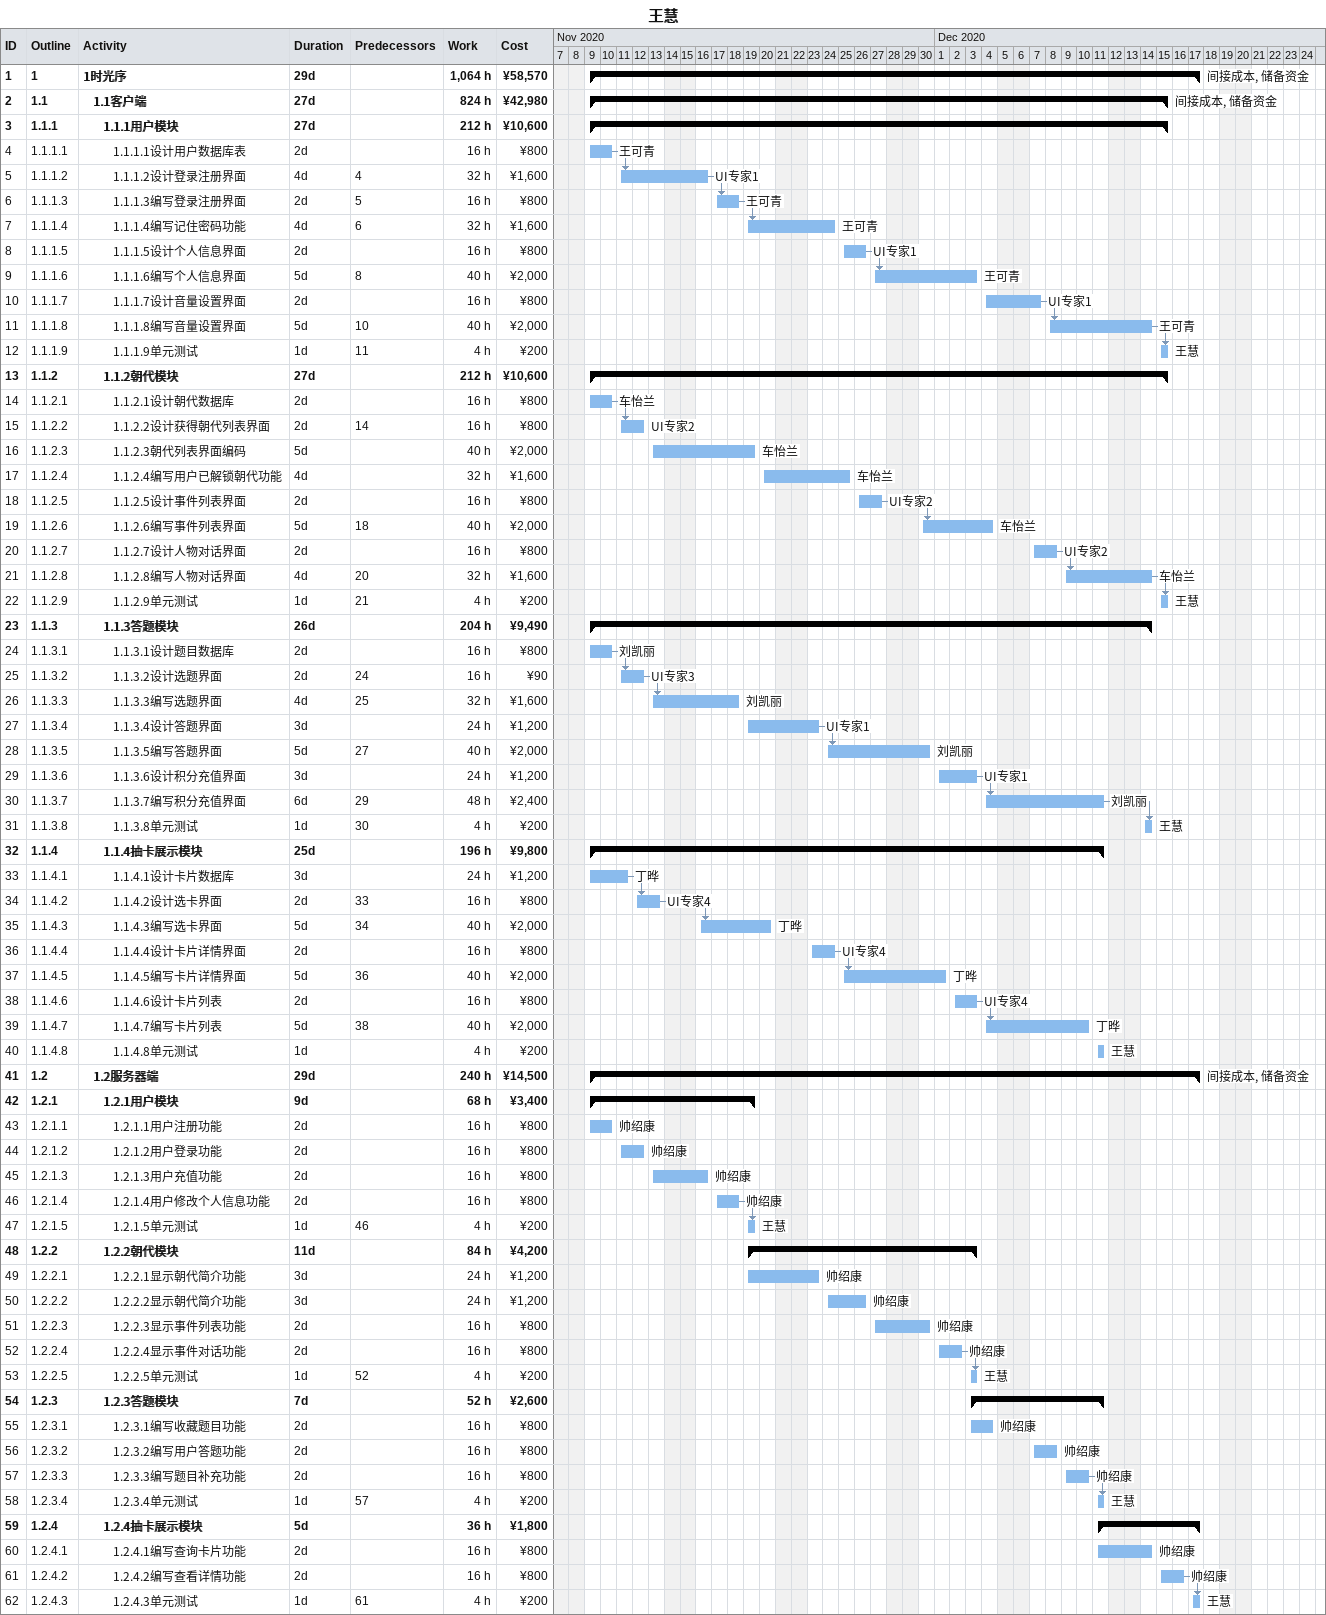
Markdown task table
王慧

| ID | WBS | Task | Duration | Start | Finish | Predecessors | Resources | Work (h) | Cost (¥) |
|---|---|---|---|---|---|---|---|---|---|
| 1 | 1 | **1时光序** | 29d | 2020-11-09 | 2020-12-17 |  | 间接成本, 储备资金 | 1064 | 58570 |
| 2 | 1.1 | **1.1客户端** | 27d | 2020-11-09 | 2020-12-15 |  | 间接成本, 储备资金 | 824 | 42980 |
| 3 | 1.1.1 | **1.1.1用户模块** | 27d | 2020-11-09 | 2020-12-15 |  |  | 212 | 10600 |
| 4 | 1.1.1.1 | 1.1.1.1设计用户数据库表 | 2d | 2020-11-09 | 2020-11-10 |  | 王可青 | 16 | 800 |
| 5 | 1.1.1.2 | 1.1.1.2设计登录注册界面 | 4d | 2020-11-11 | 2020-11-16 | 4 | UI专家1 | 32 | 1600 |
| 6 | 1.1.1.3 | 1.1.1.3编写登录注册界面 | 2d | 2020-11-17 | 2020-11-18 | 5 | 王可青 | 16 | 800 |
| 7 | 1.1.1.4 | 1.1.1.4编写记住密码功能 | 4d | 2020-11-19 | 2020-11-24 | 6 | 王可青 | 32 | 1600 |
| 8 | 1.1.1.5 | 1.1.1.5设计个人信息界面 | 2d | 2020-11-25 | 2020-11-26 |  | UI专家1 | 16 | 800 |
| 9 | 1.1.1.6 | 1.1.1.6编写个人信息界面 | 5d | 2020-11-27 | 2020-12-03 | 8 | 王可青 | 40 | 2000 |
| 10 | 1.1.1.7 | 1.1.1.7设计音量设置界面 | 2d | 2020-12-04 | 2020-12-07 |  | UI专家1 | 16 | 800 |
| 11 | 1.1.1.8 | 1.1.1.8编写音量设置界面 | 5d | 2020-12-08 | 2020-12-14 | 10 | 王可青 | 40 | 2000 |
| 12 | 1.1.1.9 | 1.1.1.9单元测试 | 1d | 2020-12-15 | 2020-12-15 | 11 | 王慧 | 4 | 200 |
| 13 | 1.1.2 | **1.1.2朝代模块** | 27d | 2020-11-09 | 2020-12-15 |  |  | 212 | 10600 |
| 14 | 1.1.2.1 | 1.1.2.1设计朝代数据库 | 2d | 2020-11-09 | 2020-11-10 |  | 车怡兰 | 16 | 800 |
| 15 | 1.1.2.2 | 1.1.2.2设计获得朝代列表界面 | 2d | 2020-11-11 | 2020-11-12 | 14 | UI专家2 | 16 | 800 |
| 16 | 1.1.2.3 | 1.1.2.3朝代列表界面编码 | 5d | 2020-11-13 | 2020-11-19 |  | 车怡兰 | 40 | 2000 |
| 17 | 1.1.2.4 | 1.1.2.4编写用户已解锁朝代功能 | 4d | 2020-11-20 | 2020-11-25 |  | 车怡兰 | 32 | 1600 |
| 18 | 1.1.2.5 | 1.1.2.5设计事件列表界面 | 2d | 2020-11-26 | 2020-11-27 |  | UI专家2 | 16 | 800 |
| 19 | 1.1.2.6 | 1.1.2.6编写事件列表界面 | 5d | 2020-11-30 | 2020-12-04 | 18 | 车怡兰 | 40 | 2000 |
| 20 | 1.1.2.7 | 1.1.2.7设计人物对话界面 | 2d | 2020-12-07 | 2020-12-08 |  | UI专家2 | 16 | 800 |
| 21 | 1.1.2.8 | 1.1.2.8编写人物对话界面 | 4d | 2020-12-09 | 2020-12-14 | 20 | 车怡兰 | 32 | 1600 |
| 22 | 1.1.2.9 | 1.1.2.9单元测试 | 1d | 2020-12-15 | 2020-12-15 | 21 | 王慧 | 4 | 200 |
| 23 | 1.1.3 | **1.1.3答题模块** | 26d | 2020-11-09 | 2020-12-14 |  |  | 204 | 9490 |
| 24 | 1.1.3.1 | 1.1.3.1设计题目数据库 | 2d | 2020-11-09 | 2020-11-10 |  | 刘凯丽 | 16 | 800 |
| 25 | 1.1.3.2 | 1.1.3.2设计选题界面 | 2d | 2020-11-11 | 2020-11-12 | 24 | UI专家3 | 16 | 90 |
| 26 | 1.1.3.3 | 1.1.3.3编写选题界面 | 4d | 2020-11-13 | 2020-11-18 | 25 | 刘凯丽 | 32 | 1600 |
| 27 | 1.1.3.4 | 1.1.3.4设计答题界面 | 3d | 2020-11-19 | 2020-11-23 |  | UI专家1 | 24 | 1200 |
| 28 | 1.1.3.5 | 1.1.3.5编写答题界面 | 5d | 2020-11-24 | 2020-11-30 | 27 | 刘凯丽 | 40 | 2000 |
| 29 | 1.1.3.6 | 1.1.3.6设计积分充值界面 | 3d | 2020-12-01 | 2020-12-03 |  | UI专家1 | 24 | 1200 |
| 30 | 1.1.3.7 | 1.1.3.7编写积分充值界面 | 6d | 2020-12-04 | 2020-12-11 | 29 | 刘凯丽 | 48 | 2400 |
| 31 | 1.1.3.8 | 1.1.3.8单元测试 | 1d | 2020-12-14 | 2020-12-14 | 30 | 王慧 | 4 | 200 |
| 32 | 1.1.4 | **1.1.4抽卡展示模块** | 25d | 2020-11-09 | 2020-12-11 |  |  | 196 | 9800 |
| 33 | 1.1.4.1 | 1.1.4.1设计卡片数据库 | 3d | 2020-11-09 | 2020-11-11 |  | 丁晔 | 24 | 1200 |
| 34 | 1.1.4.2 | 1.1.4.2设计选卡界面 | 2d | 2020-11-12 | 2020-11-13 | 33 | UI专家4 | 16 | 800 |
| 35 | 1.1.4.3 | 1.1.4.3编写选卡界面 | 5d | 2020-11-16 | 2020-11-20 | 34 | 丁晔 | 40 | 2000 |
| 36 | 1.1.4.4 | 1.1.4.4设计卡片详情界面 | 2d | 2020-11-23 | 2020-11-24 |  | UI专家4 | 16 | 800 |
| 37 | 1.1.4.5 | 1.1.4.5编写卡片详情界面 | 5d | 2020-11-25 | 2020-12-01 | 36 | 丁晔 | 40 | 2000 |
| 38 | 1.1.4.6 | 1.1.4.6设计卡片列表 | 2d | 2020-12-02 | 2020-12-03 |  | UI专家4 | 16 | 800 |
| 39 | 1.1.4.7 | 1.1.4.7编写卡片列表 | 5d | 2020-12-04 | 2020-12-10 | 38 | 丁晔 | 40 | 2000 |
| 40 | 1.1.4.8 | 1.1.4.8单元测试 | 1d | 2020-12-11 | 2020-12-11 |  | 王慧 | 4 | 200 |
| 41 | 1.2 | **1.2服务器端** | 29d | 2020-11-09 | 2020-12-17 |  | 间接成本, 储备资金 | 240 | 14500 |
| 42 | 1.2.1 | **1.2.1用户模块** | 9d | 2020-11-09 | 2020-11-19 |  |  | 68 | 3400 |
| 43 | 1.2.1.1 | 1.2.1.1用户注册功能 | 2d | 2020-11-09 | 2020-11-10 |  | 帅绍康 | 16 | 800 |
| 44 | 1.2.1.2 | 1.2.1.2用户登录功能 | 2d | 2020-11-11 | 2020-11-12 |  | 帅绍康 | 16 | 800 |
| 45 | 1.2.1.3 | 1.2.1.3用户充值功能 | 2d | 2020-11-13 | 2020-11-16 |  | 帅绍康 | 16 | 800 |
| 46 | 1.2.1.4 | 1.2.1.4用户修改个人信息功能 | 2d | 2020-11-17 | 2020-11-18 |  | 帅绍康 | 16 | 800 |
| 47 | 1.2.1.5 | 1.2.1.5单元测试 | 1d | 2020-11-19 | 2020-11-19 | 46 | 王慧 | 4 | 200 |
| 48 | 1.2.2 | **1.2.2朝代模块** | 11d | 2020-11-19 | 2020-12-03 |  |  | 84 | 4200 |
| 49 | 1.2.2.1 | 1.2.2.1显示朝代简介功能 | 3d | 2020-11-19 | 2020-11-23 |  | 帅绍康 | 24 | 1200 |
| 50 | 1.2.2.2 | 1.2.2.2显示朝代简介功能 | 3d | 2020-11-24 | 2020-11-26 |  | 帅绍康 | 24 | 1200 |
| 51 | 1.2.2.3 | 1.2.2.3显示事件列表功能 | 2d | 2020-11-27 | 2020-11-30 |  | 帅绍康 | 16 | 800 |
| 52 | 1.2.2.4 | 1.2.2.4显示事件对话功能 | 2d | 2020-12-01 | 2020-12-02 |  | 帅绍康 | 16 | 800 |
| 53 | 1.2.2.5 | 1.2.2.5单元测试 | 1d | 2020-12-03 | 2020-12-03 | 52 | 王慧 | 4 | 200 |
| 54 | 1.2.3 | **1.2.3答题模块** | 7d | 2020-12-03 | 2020-12-11 |  |  | 52 | 2600 |
| 55 | 1.2.3.1 | 1.2.3.1编写收藏题目功能 | 2d | 2020-12-03 | 2020-12-04 |  | 帅绍康 | 16 | 800 |
| 56 | 1.2.3.2 | 1.2.3.2编写用户答题功能 | 2d | 2020-12-07 | 2020-12-08 |  | 帅绍康 | 16 | 800 |
| 57 | 1.2.3.3 | 1.2.3.3编写题目补充功能 | 2d | 2020-12-09 | 2020-12-10 |  | 帅绍康 | 16 | 800 |
| 58 | 1.2.3.4 | 1.2.3.4单元测试 | 1d | 2020-12-11 | 2020-12-11 | 57 | 王慧 | 4 | 200 |
| 59 | 1.2.4 | **1.2.4抽卡展示模块** | 5d | 2020-12-11 | 2020-12-17 |  |  | 36 | 1800 |
| 60 | 1.2.4.1 | 1.2.4.1编写查询卡片功能 | 2d | 2020-12-11 | 2020-12-14 |  | 帅绍康 | 16 | 800 |
| 61 | 1.2.4.2 | 1.2.4.2编写查看详情功能 | 2d | 2020-12-15 | 2020-12-16 |  | 帅绍康 | 16 | 800 |
| 62 | 1.2.4.3 | 1.2.4.3单元测试 | 1d | 2020-12-17 | 2020-12-17 | 61 | 王慧 | 4 | 200 |
